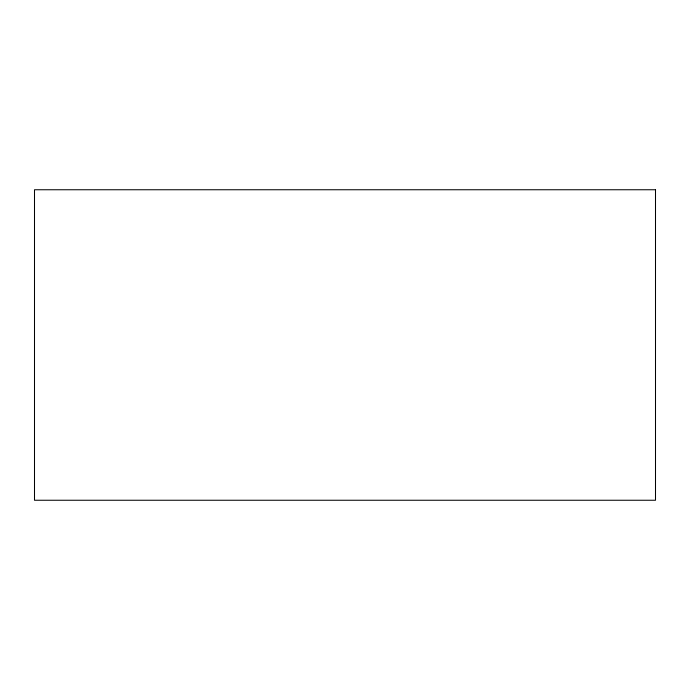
<?xml version="1.0" encoding="UTF-8"?>
<svg xmlns="http://www.w3.org/2000/svg" width="690" height="690" viewBox="0 0 690 690"><rect width="100%" height="100%" fill="white"/><g stroke="black" fill="none" stroke-linecap="round" stroke-linejoin="round"><path stroke-width="1.03" d="M655.5 189.75L34.5 189.75L34.5 500.25L655.5 500.25L655.5 189.75"/></g></svg>
